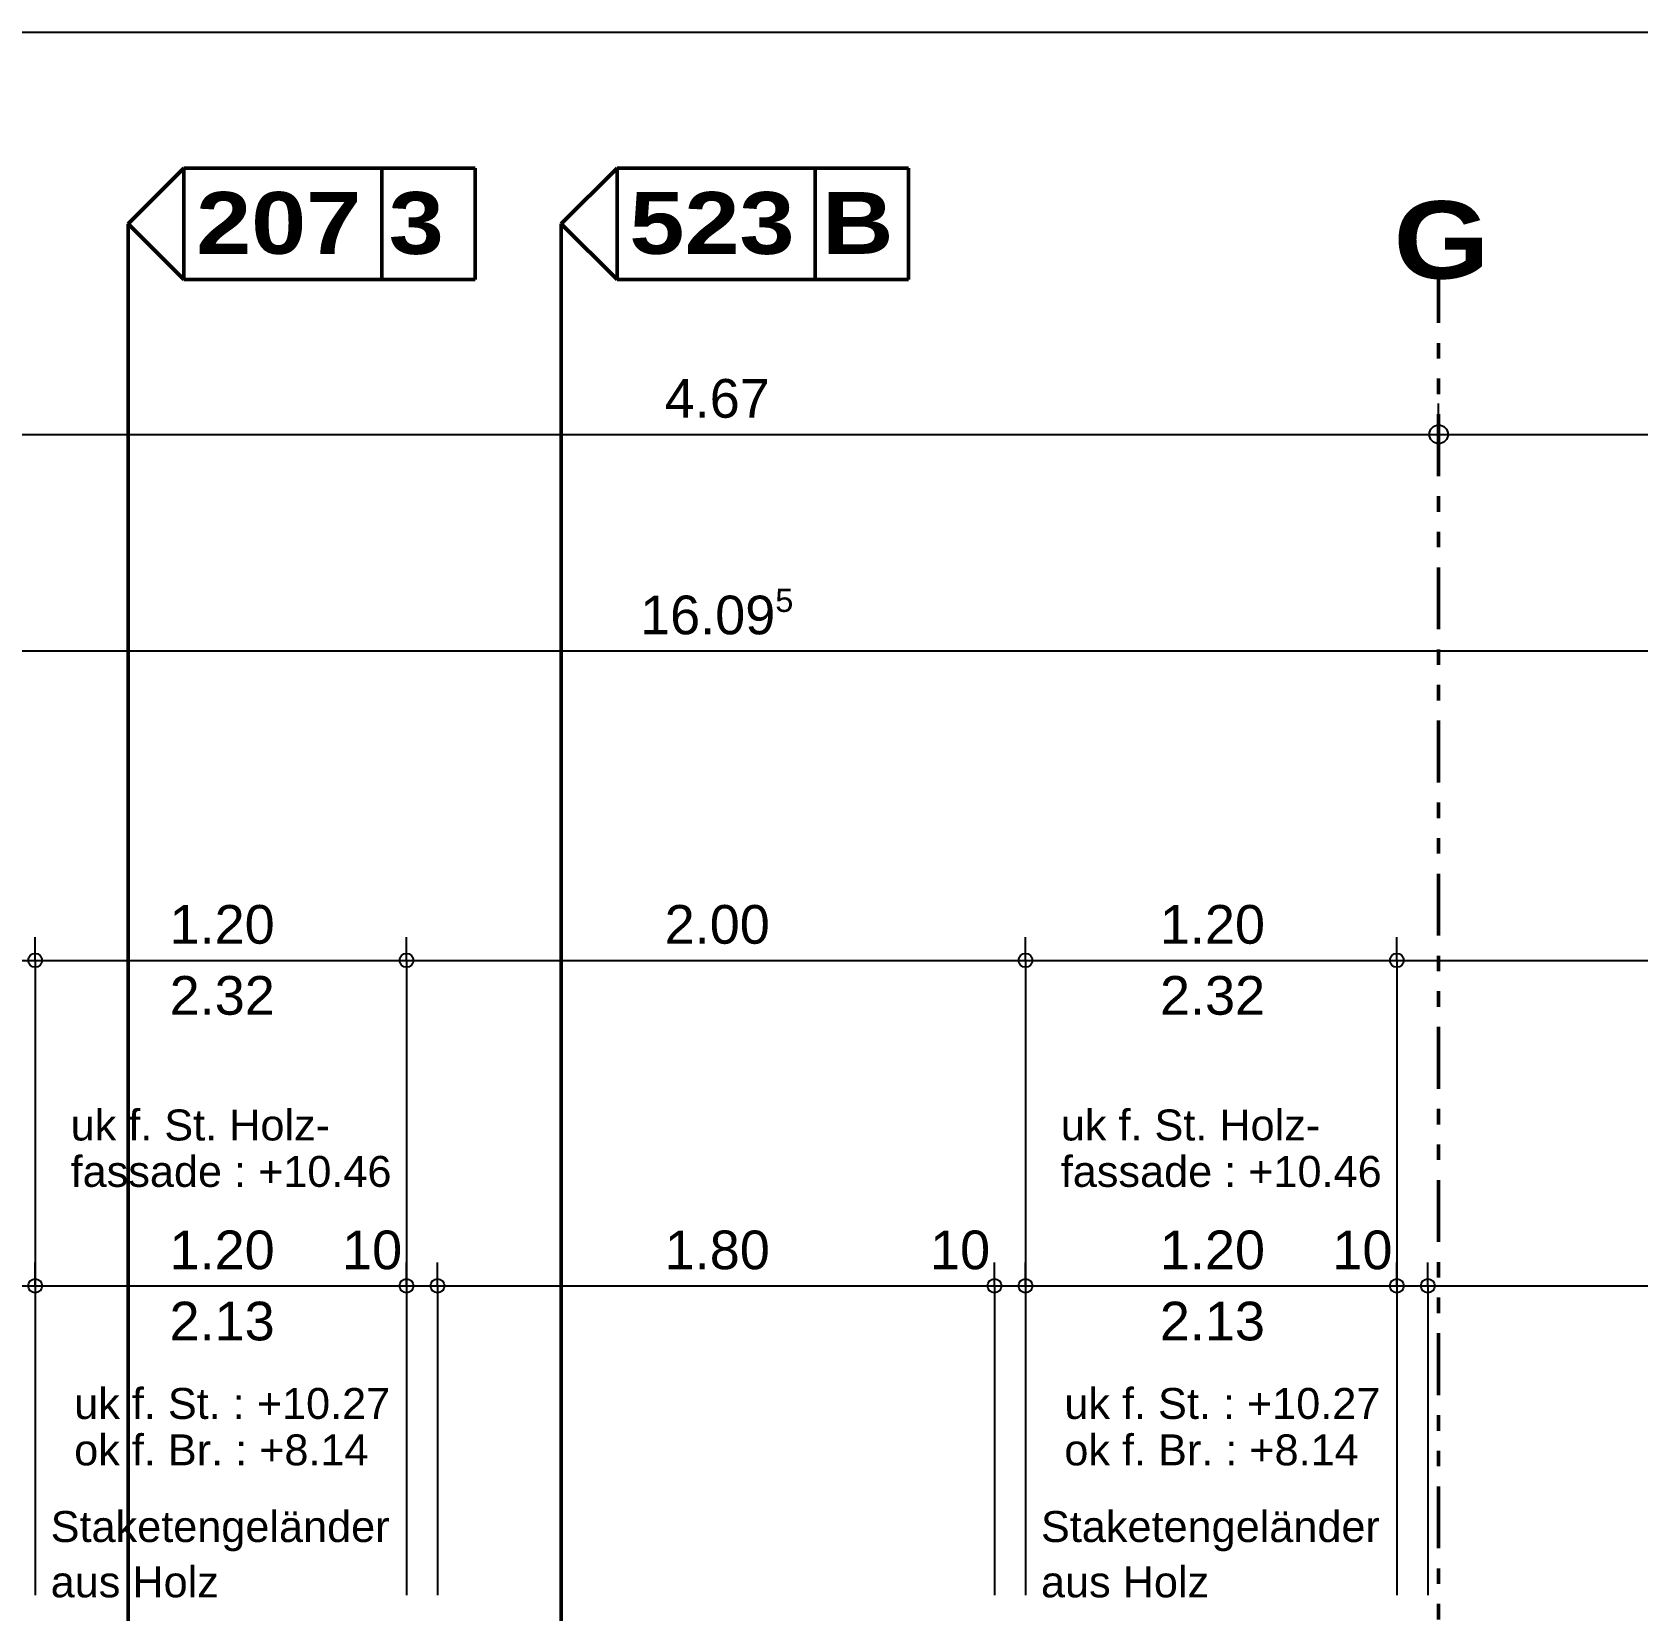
# Model space of a CAD drawing. Header units: centimetres. Extents: x 0.3 to 84.3, y 0.3 to 59.7.
# Drawn here: x 43.42 to 53.79, y 49.5 to 59.7 of the extents above; entities that cross this region are included whole.
import ezdxf

# ---------------------------------------------------------------- set-up
doc = ezdxf.new("R2010")
doc.units = ezdxf.units.CM
for name, pattern in [('AUSGEZOGEN', [0]), ('LINIE_23', [0.79, 0.4, -0.13, 0, -0.13, 0, -0.13]), ('RAND', [44.45, 12.7, -6.35, 12.7, -6.35, 0, -6.35]), ('STRICHPUNKT', [25.4, 12.7, -6.35, 0, -6.35])]:
    doc.linetypes.add(name, pattern=pattern)
for name, color, linetype, lineweight in [('Bauachsen grob', 7, 'RAND', 25), ('Plankopf', 7, 'AUSGEZOGEN', 25), ('Schnittbegrenzung', 7, 'AUSGEZOGEN', 25), ('Text Koten', 7, 'AUSGEZOGEN', 50), ('Text Werkplan Ausfuehrung', 7, 'AUSGEZOGEN', 50), ('Vorprojektmasse', 7, 'AUSGEZOGEN', 25), ('Werkplan- Ausfuehrungsmasse', 7, 'AUSGEZOGEN', 25)]:
    doc.layers.add(name, color=color, linetype=linetype, lineweight=lineweight)
doc.styles.add('ARIAL', font='ARIAL.TTF')
doc.styles.add('Arial Black', font='Arial Black')

msp = doc.modelspace()

# ---------------------------------------------------------------- linework, layer by layer
at = {"layer": 'Bauachsen grob', "color": 32, "linetype": 'LINIE_23', "lineweight": 50, "true_color": 0xc36e14}
msp.add_line((52.506, 1.39), (52.506, 58.1), dxfattribs=at)
at = {"layer": 'Plankopf', "color": 7, "linetype": 'AUSGEZOGEN', "lineweight": 25}
msp.add_line((0.3, 59.7), (84.3, 59.7), dxfattribs=at)
at = {"layer": 'Schnittbegrenzung', "color": 27, "linetype": 'AUSGEZOGEN', "lineweight": 50, "true_color": 0x825028}
for p, q in [((44.396, 58.82), (44.036, 58.46)), ((44.396, 58.1), (44.396, 58.82)), ((46.28, 58.82), (44.396, 58.82)), ((45.676, 58.1), (45.676, 58.82)), ((46.28, 58.1), (46.28, 58.82)), ((44.036, 58.46), (44.396, 58.1)), ((44.396, 58.1), (46.28, 58.1)), ((44.396, 58.1), (46.28, 58.1))]:
    msp.add_line(p, q, dxfattribs=at)
at = {"layer": 'Schnittbegrenzung', "color": 14, "linetype": 'AUSGEZOGEN', "lineweight": 50, "true_color": 0xb20000}
for p, q in [((47.196, 58.82), (46.836, 58.46)), ((47.196, 58.1), (47.196, 58.82)), ((49.08, 58.82), (47.196, 58.82)), ((48.476, 58.1), (48.476, 58.82)), ((49.08, 58.1), (49.08, 58.82)), ((46.836, 58.46), (47.196, 58.1)), ((47.196, 58.1), (49.08, 58.1)), ((47.196, 58.1), (49.08, 58.1))]:
    msp.add_line(p, q, dxfattribs=at)
at = {"layer": 'Schnittbegrenzung', "color": 27, "linetype": 'STRICHPUNKT', "lineweight": 50, "true_color": 0x825028}
msp.add_line((44.036, 58.46), (44.036, 45.35), dxfattribs=at)
at = {"layer": 'Schnittbegrenzung', "color": 14, "linetype": 'STRICHPUNKT', "lineweight": 50, "true_color": 0xb20000}
msp.add_line((46.836, 58.46), (46.836, 25.61), dxfattribs=at)
at = {"layer": 'Vorprojektmasse', "color": 32, "linetype": 'AUSGEZOGEN', "lineweight": 25, "true_color": 0xc36e14}
for p, q in [((52.506, 57.1), (52.506, 57.3)), ((43.166, 57.1), (52.506, 57.1)), ((52.506, 57.1), (52.506, 56.9)), ((52.506, 57.1), (63.186, 57.1))]:
    msp.add_line(p, q, dxfattribs=at)
msp.add_circle((52.506, 57.1), 0.06, dxfattribs=at)
at = {"layer": 'Werkplan- Ausfuehrungsmasse', "color": 7, "linetype": 'AUSGEZOGEN', "lineweight": 25}
for p, q in [((43.436, 53.7), (43.436, 53.85)), ((45.836, 53.7), (45.836, 53.85)), ((49.836, 53.7), (49.836, 53.85)), ((52.236, 53.7), (52.236, 53.85)), ((43.436, 53.7), (43.436, 53.55)), ((43.436, 53.7), (45.836, 53.7)), ((45.836, 53.7), (45.836, 53.55)), ((45.836, 53.7), (49.836, 53.7)), ((49.836, 53.7), (49.836, 53.55)), ((49.836, 53.7), (52.236, 53.7)), ((52.236, 53.7), (52.236, 53.55)), ((52.236, 53.7), (58.436, 53.7)), ((43.436, 51.596), (43.436, 51.746)), ((45.836, 51.596), (45.836, 51.746)), ((46.036, 51.596), (46.036, 51.746)), ((49.636, 51.596), (49.636, 51.746)), ((49.836, 51.596), (49.836, 51.746)), ((52.236, 51.596), (52.236, 51.746)), ((52.436, 51.596), (52.436, 51.746)), ((43.236, 51.596), (43.436, 51.596)), ((43.436, 51.596), (43.436, 51.446)), ((43.436, 51.596), (45.836, 51.596)), ((45.836, 51.596), (45.836, 51.446)), ((45.836, 51.596), (46.036, 51.596)), ((46.036, 51.596), (46.036, 51.446)), ((46.036, 51.596), (49.636, 51.596)), ((49.636, 51.596), (49.636, 51.446)), ((49.636, 51.596), (49.836, 51.596)), ((49.836, 51.596), (49.836, 51.446)), ((49.836, 51.596), (52.236, 51.596)), ((52.236, 51.596), (52.236, 51.446)), ((52.236, 51.596), (52.436, 51.596)), ((52.436, 51.596), (52.436, 51.446)), ((52.436, 51.596), (58.236, 51.596))]:
    msp.add_line(p, q, dxfattribs=at)
for points in [[(31.74, 55.7), (47.192, 55.7), (47.192, 55.7), (63.932, 55.7)], [(37.236, 53.7), (37.844, 53.7), (37.844, 53.7), (43.436, 53.7)], [(43.436, 53.7), (43.436, 53.579), (43.436, 53.579), (43.436, 53.49), (43.436, 53.49), (43.436, 53.336), (43.436, 53.336), (43.436, 51.3)], [(45.836, 53.7), (45.836, 53.537), (45.836, 53.537), (45.836, 53.428), (45.836, 53.428), (45.836, 51.3)], [(49.836, 53.7), (49.836, 53.467), (49.836, 53.467), (49.836, 53.324), (49.836, 53.324), (49.836, 51.3)], [(52.236, 53.7), (52.236, 53.425), (52.236, 53.425), (52.236, 51.3)], [(43.436, 51.596), (43.436, 51.46), (43.436, 51.46), (43.436, 51.372), (43.436, 51.372), (43.436, 51.228), (43.436, 51.228), (43.436, 49.596)], [(45.836, 51.596), (45.836, 51.421), (45.836, 51.421), (45.836, 51.314), (45.836, 51.314), (45.836, 49.596)], [(46.036, 51.596), (46.036, 51.417), (46.036, 51.417), (46.036, 51.309), (46.036, 51.309), (46.036, 49.596)], [(49.636, 51.596), (49.636, 51.358), (49.636, 51.358), (49.636, 51.223), (49.636, 51.223), (49.636, 49.596)], [(49.836, 51.596), (49.836, 51.354), (49.836, 51.354), (49.836, 51.218), (49.836, 51.218), (49.836, 49.596)], [(52.236, 51.596), (52.236, 51.315), (52.236, 51.315), (52.236, 49.596)], [(52.436, 51.596), (52.436, 51.311), (52.436, 51.311), (52.436, 49.596)]]:
    msp.add_lwpolyline(points, dxfattribs=at)
for centre in [(43.436, 53.7), (45.836, 53.7), (49.836, 53.7), (52.236, 53.7), (43.436, 51.596), (45.836, 51.596), (46.036, 51.596), (49.636, 51.596), (49.836, 51.596), (52.236, 51.596), (52.436, 51.596)]:
    msp.add_circle(centre, 0.045, dxfattribs=at)

# ---------------------------------------------------------------- texts
at = {"layer": 'Bauachsen grob', "color": 32, "linetype": 'AUSGEZOGEN', "lineweight": 100, "true_color": 0xc36e14, "insert": (52.214, 58.1), "char_height": 0.5, "width": 0.25, "attachment_point": 7, "style": 'Arial Black'}
msp.add_mtext('G', dxfattribs=at)
at = {"layer": 'Schnittbegrenzung', "color": 27, "linetype": 'AUSGEZOGEN', "lineweight": 35, "true_color": 0x825028, "insert": (44.476, 58.26), "char_height": 0.4, "width": 0.2, "attachment_point": 7, "style": 'Arial Black'}
msp.add_mtext('207\\~3', dxfattribs=at)
at = {"layer": 'Schnittbegrenzung', "color": 14, "linetype": 'AUSGEZOGEN', "lineweight": 35, "true_color": 0xb20000, "insert": (47.276, 58.26), "char_height": 0.4, "width": 0.2, "attachment_point": 7, "style": 'Arial Black'}
msp.add_mtext('523\\~B', dxfattribs=at)
at = {"layer": 'Text Koten', "color": 7, "linetype": 'AUSGEZOGEN', "lineweight": 35, "char_height": 0.2, "width": 0.1, "attachment_point": 7, "style": 'ARIAL'}
for s, insert in [('uk\\~f.\\~St.\\~Holz-', (43.665, 52.533)), ('uk\\~f.\\~St.\\~Holz-', (50.064, 52.533)), ('fassade\\~:\\~+10.46', (43.665, 52.233)), ('fassade\\~:\\~+10.46', (50.064, 52.233)), ('uk\\~f.\\~St.\\~:\\~+10.27', (43.688, 50.733)), ('uk\\~f.\\~St.\\~:\\~+10.27', (50.087, 50.733)), ('ok\\~f.\\~Br.\\~:\\~+8.14', (43.688, 50.433)), ('ok\\~f.\\~Br.\\~:\\~+8.14', (50.087, 50.433))]:
    msp.add_mtext(s, dxfattribs=dict(at, insert=insert))
at = {"layer": 'Text Werkplan Ausfuehrung', "color": 7, "linetype": 'AUSGEZOGEN', "lineweight": 35, "char_height": 0.2, "width": 0.1, "attachment_point": 7, "style": 'ARIAL'}
for s, insert in [('Staketengeländer', (43.536, 49.88)), ('Staketengeländer', (49.936, 49.88)), ('aus\\~Holz', (43.536, 49.58)), ('aus\\~Holz', (49.936, 49.58))]:
    msp.add_mtext(s, dxfattribs=dict(at, insert=insert))
at = {"layer": 'Vorprojektmasse', "color": 32, "linetype": 'AUSGEZOGEN', "lineweight": 50, "true_color": 0xc36e14, "insert": (47.504, 57.204), "char_height": 0.25, "width": 0.125, "attachment_point": 7, "style": 'ARIAL'}
msp.add_mtext('4.67', dxfattribs=at)
at = {"layer": 'Werkplan- Ausfuehrungsmasse', "color": 7, "linetype": 'AUSGEZOGEN', "lineweight": 50, "attachment_point": 7, "style": 'ARIAL'}
for s, insert, char_height, width in [('16.09', (47.345, 55.804), 0.25, 0.125), ('5', (48.219, 55.95), 0.15, 0.075), ('1.20', (44.304, 53.804), 0.25, 0.125), ('2.00', (47.504, 53.804), 0.25, 0.125), ('1.20', (50.704, 53.804), 0.25, 0.125), ('2.32', (44.305, 53.345), 0.25, 0.125), ('2.32', (50.705, 53.345), 0.25, 0.125), ('1.20', (44.304, 51.7), 0.25, 0.125), ('10', (45.419, 51.7), 0.25, 0.125), ('1.80', (47.504, 51.7), 0.25, 0.125), ('10', (49.219, 51.7), 0.25, 0.125), ('1.20', (50.704, 51.7), 0.25, 0.125), ('10', (51.819, 51.7), 0.25, 0.125), ('2.13', (44.304, 51.24), 0.25, 0.125), ('2.13', (50.704, 51.24), 0.25, 0.125)]:
    msp.add_mtext(s, dxfattribs=dict(at, insert=insert, char_height=char_height, width=width))

doc.saveas('drawing.dxf')
